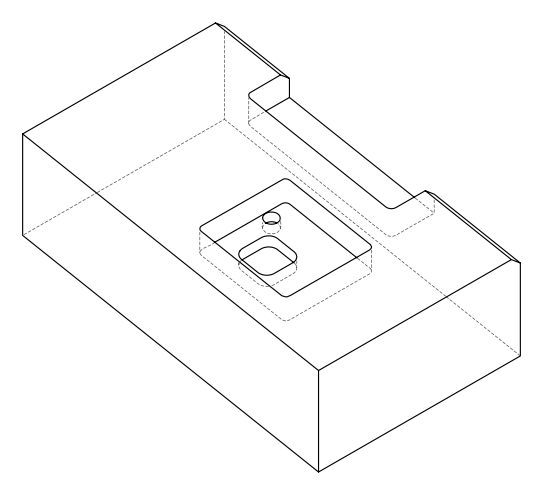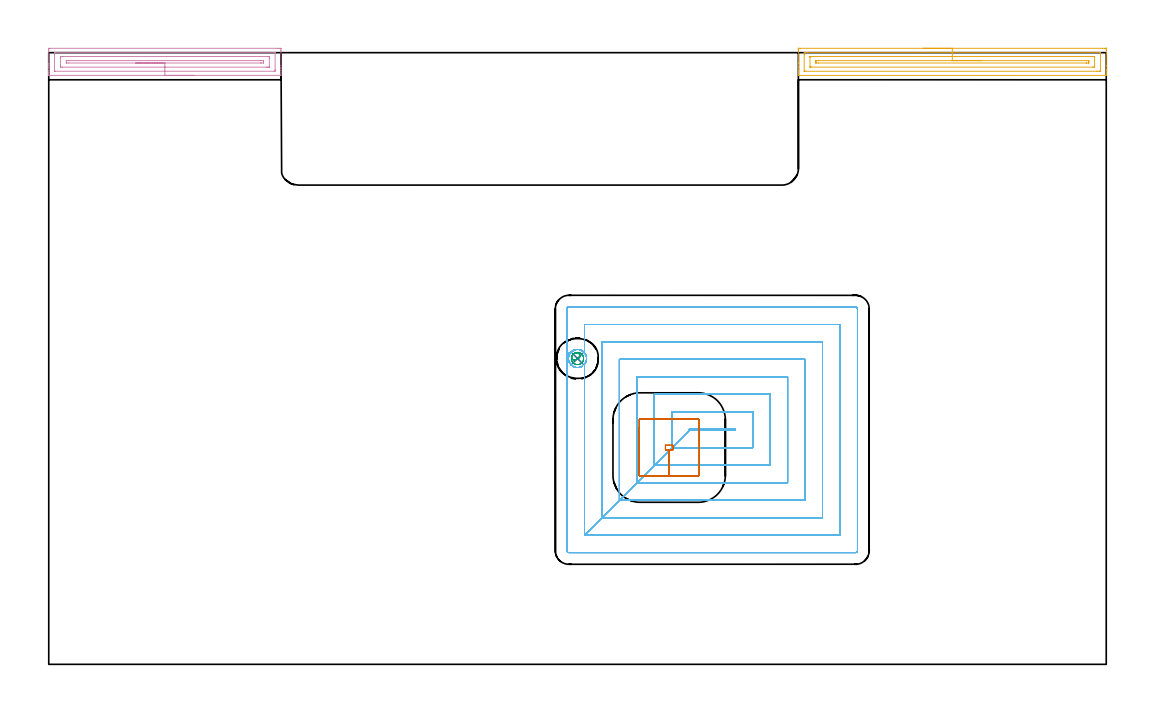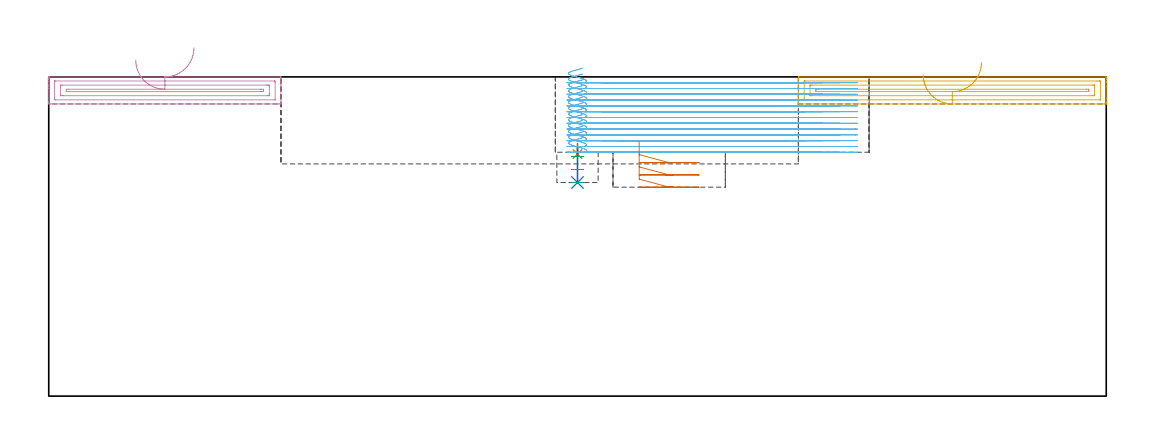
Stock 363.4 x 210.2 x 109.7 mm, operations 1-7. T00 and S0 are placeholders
(PLAN: 8 operations, 6 tool changes, 119 min)
(1 SPOT_DRILL | STEP1POCKET | NXT0321_9005460120000 | 0.04 min | 2835 mm3)
(2 DRILL_BLIND_HOLE_INTO_CENTER | STEP1POCKET | NXT0301_128 | 0.06 min | 1138 mm3)
(3 MILL_ROUGH_BLIND_HOLE_CONTOUR | STEP1POCKET | NXT0201_013 | Spiral | 0.27 min | 1773 mm3)
(4 AREA_MILL | FG_CHAMFER_SURFACE | UGT0205_001 | 2.74 min | 3694 mm3)
(5 AREA_MILL_1 | FG_CHAMFER_SURFACE_1 | UGT0205_001 | 3.57 min | 4812 mm3)
(6 MILL_RECTANGULAR_POCKET | POCKET_RECTANGULAR_STRAIGHT | NXT0201_009 | Follow Part, ap 2, ae 75% | 45.42 min | 253445 mm3)
(7 MILL_RECTANGULAR_POCKET_1 | POCKET_RECTANGULAR_STRAIGHT_1 | UGT0201_100 | Follow Part, ap 4.5, ae 75% | 1.04 min | 16539 mm3)
(8 MILL_SLOT | SLOT_PARTIAL_RECTANGULAR | NXT0201_013 | Follow Part, ap 2.5, ae 75% | 65.87 min | 241046 mm3)
(TOOL NXT0321_9005460120000 | NC Spot Drill, 142deg, 12mm, Carbide, Uncoated | D12 PA142 FL30 Z2)
(TOOL NXT0301_128 | Carbide Drill 12mm [861.1-1200-036A1-GP GC34] | D12 PA150 FL37.4 Z2)
(TOOL NXT0201_013 | ENDMILL 10mm | D10 FL30 Z4)
(TOOL UGT0205_001 | Chamfer Mill 20 x 3 x 45 deg. | D20 FL50 Z2)
(TOOL NXT0201_009 | ENDMILL 8mm [2P460-0800-NA 1630] | D8 FL26 Z6)
(TOOL UGT0201_100 | End Mill 18 mm | D18 FL22 Z2)
(OP 1 SPOT_DRILL)
G17 G21 G94 G90
T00 M6
G54
G17 G0 G90 X181.7 Y105.1 S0 M3
G43 Z119.7 H0
G94 G81 G98 Z83.189 F250. R86.8
G80
M5
M2
(OP 2 DRILL_BLIND_HOLE_INTO_CENTER)
G17 G21 G94 G90
T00 M6
G54
G17 G0 G90 X181.7 Y105.1 S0 M3
G43 Z119.7 H1
G94 G81 G98 Z73.4 F250. R85.8
G80
M5
M2
(OP 3 MILL_ROUGH_BLIND_HOLE_CONTOUR)
G17 G21 G94 G90
T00 M6
G54
G17 G0 G90 X181.7 Y105.1 S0 M3
G43 Z119.7 H0
Z82.333
G94 G3 X182.129 Y106.771 R0.891 F250.
X179.86 Y106.112 R1.671
X180.688 Y103.26 R2.1
X179.86 Y106.112 R-2.1
X180.274 Y104.686 R1.05
X181.7 Y105.1 R1.05
G0 Z77.867
G3 X182.129 Y106.771 R0.891
X179.86 Y106.112 R1.671
X180.688 Y103.26 R2.1
X179.86 Y106.112 R-2.1
X180.274 Y104.686 R1.05
X181.7 Y105.1 R1.05
G0 Z73.4
G3 X182.129 Y106.771 R0.891
X179.86 Y106.112 R1.671
X180.688 Y103.26 R2.1
X179.86 Y106.112 R-2.1
X180.274 Y104.686 R1.05
X181.7 Y105.1 R1.05
G0 Z119.7
M5
M2
(OP 4 AREA_MILL)
G17 G21 G94 G90
T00 M6
G54
G17 G0 G90 X49.9 Y202.4 S1061 M3
G43 Z119.7 H0
G94 G1 X49.862 Z118.828 F250.
X49.748 Z117.964
X49.559 Z117.112
X49.297 Z116.28
X48.963 Z115.474
X48.56 Z114.7
X48.092 Z113.964
X47.56 Z113.272
X46.971 Z112.629
X46.328 Z112.04
X45.636 Z111.508
X44.9 Z111.04
X44.126 Z110.637
X43.32 Z110.303
X42.488 Z110.041
X41.637 Z109.852
X40.772 Z109.738
X39.9 Z109.7
X0.165
X0.01 Y202.403 Z109.688
X0.007 Y202.464 Z109.628
X0. Y202.865 Z109.235
Y203.259 Z108.841
Y203.921 Z108.174
Y205.146 Z106.951
Y205.709 Z106.385
Y206.322 Z105.774
X0.001 Y211.073 Z101.024
X0.004 Y211.682 Z100.415
X0.007 Y211.692 Z100.406
X0.612 Y211.7 Z100.4
X78.562
X79.188 Y211.697 Z100.403
X79.793 Y211.692 Z100.406
X79.796 Y211.682 Z100.415
X79.8 Y211.073 Z101.024
Y210.792 Z101.306
Y205.709 Z106.385
Y205.146 Z106.951
Y204.815 Z107.281
Y204.252 Z107.844
Y203.921 Z108.174
Y203.258 Z108.841
Y202.864 Z109.235
X79.794 Y202.464 Z109.628
X79.79 Y202.403 Z109.688
X79.635 Y202.4 Z109.7
X39.9
Y203.814 Z108.286
X2.291 Y203.815 Z108.285
X2.078 Y203.818 Z108.282
X2.022 Y203.821 Z108.279
X2.01 Y203.832 Z108.268
X2.004 Y203.864 Z108.236
X2.001 Y203.921 Z108.179
X2. Y209.683 Z102.417
X2.007 Y210.179 Z101.921
X2.01 Y210.272 Z101.828
X2.185 Y210.281 Z101.819
X2.292 Y210.285 Z101.815
X77.509
X77.722 Y210.282 Z101.818
X77.778 Y210.279 Z101.821
X77.79 Y210.268 Z101.832
X77.796 Y210.236 Z101.864
X77.799 Y210.179 Z101.921
X77.8 Y204.417 Z107.683
X77.793 Y203.921 Z108.179
X77.79 Y203.828 Z108.272
X77.615 Y203.819 Z108.281
X77.508 Y203.815 Z108.285
X39.9 Y203.814 Z108.286
Y205.228 Z106.872
X4.663 Y205.229 Z106.871
X4.184 Y205.233 Z106.867
X4.033 Y205.235 Z106.865
X4.01 Y205.526 Z106.574
X4.003 Y205.709 Z106.391
X4. Y205.892 Z106.208
X4.001 Y208.574 Z103.526
X4.007 Y208.758 Z103.342
X4.013 Y208.865 Z103.235
X4.064 Y208.868 Z103.232
X4.184 Y208.87 Z103.23
X4.597 Y208.872 Z103.229
X5.076 Z103.228
X75.137 Y208.871 Z103.229
X75.617 Y208.867 Z103.233
X75.767 Y208.865 Z103.235
X75.79 Y208.574 Z103.526
X75.797 Y208.391 Z103.709
X75.8 Y208.208 Z103.892
X75.799 Y205.526 Z106.574
X75.793 Y205.342 Z106.758
X75.787 Y205.235 Z106.865
X75.736 Y205.232 Z106.868
X75.617 Y205.23 Z106.87
X75.204 Y205.229 Z106.871
X74.724 Y205.228 Z106.872
X39.9
Y206.643 Z105.457
X6.862
X6.049 Y206.648 Z105.452
X6.016 Y206.65 Z105.45
X6.019 Y207.45 Z104.65
X6.822 Y207.457 Z104.643
X6.862
X72.978
X73.781 Y207.45 Z104.65
X73.784 Y206.65 Z105.45
X73.751 Y206.648 Z105.452
X72.938 Y206.643 Z105.457
X72.898
X39.9
X39.028 Z105.495
X38.164 Z105.609
X37.312 Z105.798
X36.48 Z106.06
X35.674 Z106.394
X34.9 Z106.797
X34.164 Z107.266
X33.472 Z107.797
X32.829 Z108.386
X32.24 Z109.029
X31.709 Z109.722
X31.24 Z110.457
X30.837 Z111.231
X30.503 Z112.037
X30.241 Z112.869
X30.052 Z113.721
X29.938 Z114.586
X29.9 Z115.457
G0 Z119.7
M5
M2
(OP 5 AREA_MILL_1)
G17 G21 G94 G90
T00 M6
G54
G17 G0 G90 X300.5 Y211.7 S1061 M3
G43 Z119.7 H0
Z110.4
G94 G1 X300.538 Z109.528 F250.
X300.652 Z108.664
X300.841 Z107.812
X301.103 Z106.98
X301.437 Z106.174
X301.84 Z105.4
X302.308 Z104.664
X302.84 Z103.972
X303.429 Z103.329
X304.072 Z102.74
X304.764 Z102.209
X305.5 Z101.74
X306.274 Z101.337
X307.08 Z101.003
X307.912 Z100.741
X308.764 Z100.552
X309.628 Z100.438
X310.5 Z100.4
X362.151
X362.778 Y211.699 Z100.401
X363.396 Y211.695 Z100.402
X363.398 Y211.694 Z100.404
X363.4 Y211.073 Z101.024
Y209.907 Z102.19
Y205.709 Z106.386
Y204.272 Z107.825
Y203.921 Z108.174
Y203.22 Z108.88
Y202.892 Z109.208
X363.394 Y202.468 Z109.624
X363.39 Y202.403 Z109.688
X363.225 Y202.4 Z109.7
X257.775
X257.61 Y202.403 Z109.688
X257.607 Y202.468 Z109.624
X257.6 Y202.892 Z109.208
Y203.22 Z108.88
Y203.921 Z108.174
Y205.166 Z106.931
Y206.603 Z105.493
Y211.073 Z101.024
X257.602 Y211.694 Z100.404
X257.604 Y211.695 Z100.402
X258.222 Y211.7 Z100.4
X310.5
Y210.286 Z101.814
X361.097 Y210.285 Z101.815
X361.311 Y210.283 Z101.817
X361.371 Y210.28 Z101.82
X361.392 Y210.277 Z101.823
X361.394 Y210.272 Z101.828
X361.398 Y210.237 Z101.863
X361.399 Y210.179 Z101.921
Y204.407 Z107.693
X361.392 Y203.921 Z108.179
X361.39 Y203.825 Z108.275
X361.204 Y203.818 Z108.282
X361.096 Y203.815 Z108.285
X360.991
X360.204 Y203.814 Z108.286
X259.903 Y203.815 Z108.285
X259.689 Y203.817 Z108.283
X259.629 Y203.82 Z108.28
X259.608 Y203.823 Z108.277
X259.606 Y203.828 Z108.272
X259.602 Y203.863 Z108.237
X259.601 Y203.921 Z108.179
Y209.693 Z102.407
X259.608 Y210.179 Z101.921
X259.61 Y210.275 Z101.825
X259.796 Y210.282 Z101.818
X259.904 Y210.285 Z101.815
X260.009
X260.796 Y210.286 Z101.814
X310.5
Y208.872 Z103.228
X358.723 Y208.871 Z103.229
X359.203 Y208.869 Z103.231
X359.362 Y208.867 Z103.233
X359.382 Y208.865 Z103.235
X359.39 Y208.823 Z103.277
X359.396 Y208.719 Z103.381
X359.399 Y208.588 Z103.512
X359.4 Y205.512 Z106.588
X359.398 Y205.316 Z106.784
X359.394 Y205.26 Z106.84
X359.389 Y205.234 Z106.866
X359.382 Y205.233 Z106.867
X359.323 Y205.23 Z106.87
X359.203 Y205.229 Z106.871
X358.79 Y205.228 Z106.872
X262.277 Y205.229 Z106.871
X261.797 Y205.231 Z106.869
X261.638 Y205.233 Z106.867
X261.618 Y205.235 Z106.865
X261.61 Y205.277 Z106.823
X261.604 Y205.381 Z106.719
X261.601 Y205.512 Z106.588
X261.6 Y208.588 Z103.512
X261.602 Y208.784 Z103.316
X261.606 Y208.84 Z103.26
X261.611 Y208.866 Z103.234
X261.618 Y208.867 Z103.233
X261.677 Y208.87 Z103.23
X261.797 Y208.871 Z103.229
X262.21 Y208.872 Z103.228
X310.5
Y207.457 Z104.643
X356.562
X357.375 Y207.45 Z104.65
X357.391 Y207.448 Z104.652
X357.393 Y207.426 Z104.674
X357.397 Y207.373 Z104.727
X357.399 Y207.265 Z104.835
X357.4 Y207.05 Z105.05
X357.399 Y206.835 Z105.265
X357.397 Y206.727 Z105.373
X357.393 Y206.674 Z105.426
X357.391 Y206.652 Z105.448
X357.37 Y206.649 Z105.451
X356.562 Y206.643 Z105.457
X356.522
X264.438
X263.625 Y206.65 Z105.45
X263.61 Y206.652 Z105.448
X263.607 Y206.673 Z105.427
X263.603 Y206.727 Z105.373
X263.601 Y206.835 Z105.265
X263.6 Y207.05 Z105.05
X263.601 Y207.265 Z104.835
X263.603 Y207.373 Z104.727
X263.607 Y207.426 Z104.674
X263.61 Y207.448 Z104.652
X263.629 Y207.452 Z104.648
X263.663 Y207.454 Z104.646
X264.478 Y207.457 Z104.643
X310.5
X311.372 Z104.681
X312.236 Z104.795
X313.088 Z104.983
X313.92 Z105.246
X314.726 Z105.58
X315.5 Z105.982
X316.236 Z106.451
X316.928 Z106.982
X317.571 Z107.572
X318.16 Z108.215
X318.692 Z108.907
X319.16 Z109.643
X319.563 Z110.416
X319.897 Z111.222
X320.159 Z112.054
X320.348 Z112.906
X320.462 Z113.771
X320.5 Z114.643
G0 Z119.7
M5
M2
(OP 6 MILL_RECTANGULAR_POCKET)
G17 G21 G94 G90
T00 M6
G54
G17 G0 G90 X183.486 Y102.578 S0 M3
G43 Z119.7 H1
Z112.7
G94 G1 X183.186 Y102.374 Z112.603 F250.
X183.015 Y102.285 Z112.551
X182.66 Y102.16 Z112.45
X182.3 Y102.056 Z112.35
X182.051 Y102.014 Z112.282
X181.728 Y102.007 Z112.196
X181.324 Y102.022 Z112.087
X181.044 Y102.061 Z112.012
X180.814 Y102.134 Z111.947
X180.363 Y102.3 Z111.818
X180.185 Y102.386 Z111.765
X179.711 Y102.731 Z111.608
X179.434 Y102.972 Z111.51
X179.327 Y103.116 Z111.462
X179.164 Y103.335 Z111.388
X178.894 Y103.759 Z111.254
X178.848 Y103.857 Z111.225
X178.707 Y104.326 Z111.093
X178.625 Y104.667 Z110.999
X178.605 Y104.878 Z110.943
X178.614 Y105.276 Z110.836
X178.639 Y105.621 Z110.743
X178.685 Y105.834 Z110.685
X178.935 Y106.515 Z110.49
X179.127 Y106.825 Z110.393
X179.473 Y107.268 Z110.242
X179.696 Y107.473 Z110.161
X180.214 Y107.826 Z109.993
X180.385 Y107.915 Z109.941
X180.74 Y108.04 Z109.841
X181.1 Y108.144 Z109.74
X181.349 Y108.186 Z109.672
X181.672 Y108.193 Z109.586
X182.076 Y108.179 Z109.477
X182.356 Y108.139 Z109.402
X182.586 Y108.066 Z109.337
X183.037 Y107.9 Z109.208
X183.215 Y107.814 Z109.155
X183.664 Y107.488 Z109.007
X183.689 Y107.469 Z108.998
X183.966 Y107.228 Z108.9
X184.236 Y106.864 Z108.778
X184.506 Y106.441 Z108.644
X184.552 Y106.343 Z108.615
X184.693 Y105.874 Z108.484
X184.775 Y105.533 Z108.39
X184.795 Y105.322 Z108.333
X184.786 Y104.924 Z108.226
X184.761 Y104.579 Z108.134
X184.715 Y104.366 Z108.075
X184.465 Y103.685 Z107.881
X184.273 Y103.375 Z107.783
X184.1 Y103.153 Z107.708
Y44.4 F500.
X220.1 Y80.4
X235.9
Y80.8
X220.1
Y80.4
X214.1 Y74.4
X241.9
Y86.8
X214.1
Y74.4
X208.1 Y68.4
X247.9
Y92.8
X208.1
Y68.4
X202.1 Y62.4
X253.9
Y98.8
X202.1
Y62.4
X196.1 Y56.4
X259.9
Y104.8
X196.1
Y56.4
X190.1 Y50.4
X265.9
Y110.8
X190.1
Y50.4
X184.1 Y44.4
X271.9
Y116.8
X184.1
Y107.048
X183.966 Y107.228
X183.689 Y107.469
X183.664 Y107.488
X183.215 Y107.814
X183.037 Y107.9
X182.586 Y108.066
X182.356 Y108.139
X182.076 Y108.179
X181.672 Y108.193
X181.349 Y108.186
X181.1 Y108.144
X180.74 Y108.04
X180.385 Y107.915
X180.214 Y107.826
X179.696 Y107.473
X179.473 Y107.268
X179.301 Y107.048
X178.1
Y39.
G3 X178.7 Y38.4 R0.6
G1 X277.3
G3 X277.9 Y39. R0.6
G1 Y122.2
G3 X277.3 Y122.8 R0.6
G1 X178.7
G3 X178.1 Y122.2 R0.6
G1 Y107.048
Y106.048
G0 X183.486 Y102.578 Z110.708
G1 X183.186 Y102.374 Z110.61 F250.
X183.015 Y102.285 Z110.559
X182.663 Y102.161 Z110.459
X182.294 Y102.055 Z110.356
X182.051 Y102.014 Z110.29
X181.728 Y102.007 Z110.203
X181.324 Y102.022 Z110.095
X181.044 Y102.061 Z110.019
X180.814 Y102.134 Z109.955
X180.363 Y102.3 Z109.826
X180.185 Y102.386 Z109.773
X179.736 Y102.712 Z109.624
X179.711 Y102.731 Z109.616
X179.434 Y102.972 Z109.517
X179.164 Y103.335 Z109.396
X178.894 Y103.759 Z109.261
X178.848 Y103.857 Z109.232
X178.707 Y104.326 Z109.101
X178.625 Y104.667 Z109.007
X178.605 Y104.878 Z108.95
X178.614 Y105.276 Z108.844
X178.639 Y105.621 Z108.751
X178.685 Y105.833 Z108.693
X178.873 Y106.373 Z108.54
X178.935 Y106.515 Z108.498
X179.127 Y106.825 Z108.4
X179.473 Y107.268 Z108.25
X179.696 Y107.473 Z108.169
X180.214 Y107.826 Z108.001
X180.385 Y107.915 Z107.949
X180.737 Y108.039 Z107.849
X181.106 Y108.145 Z107.746
X181.349 Y108.186 Z107.68
X181.672 Y108.193 Z107.594
X182.076 Y108.179 Z107.485
X182.356 Y108.139 Z107.41
X182.586 Y108.066 Z107.345
X183.037 Y107.9 Z107.216
X183.215 Y107.814 Z107.163
X183.664 Y107.488 Z107.014
X183.689 Y107.469 Z107.006
X183.966 Y107.228 Z106.908
X184.236 Y106.864 Z106.786
X184.506 Y106.441 Z106.652
X184.552 Y106.343 Z106.623
X184.693 Y105.874 Z106.491
X184.775 Y105.533 Z106.397
X184.795 Y105.322 Z106.341
X184.786 Y104.924 Z106.234
X184.761 Y104.579 Z106.141
X184.715 Y104.367 Z106.083
X184.527 Y103.827 Z105.93
X184.465 Y103.685 Z105.888
X184.273 Y103.375 Z105.791
X184.1 Y103.153 Z105.715
Y44.4 F500.
X220.1 Y80.4
X235.9
Y80.8
X220.1
Y80.4
X214.1 Y74.4
X241.9
Y86.8
X214.1
Y74.4
X208.1 Y68.4
X247.9
Y92.8
X208.1
Y68.4
X202.1 Y62.4
X253.9
Y98.8
X202.1
Y62.4
X196.1 Y56.4
X259.9
Y104.8
X196.1
Y56.4
X190.1 Y50.4
X265.9
Y110.8
X190.1
Y50.4
X184.1 Y44.4
X271.9
Y116.8
X184.1
Y107.048
X183.966 Y107.228
X183.689 Y107.469
X183.664 Y107.488
X183.215 Y107.814
X183.037 Y107.9
X182.586 Y108.066
X182.356 Y108.139
X182.076 Y108.179
X181.672 Y108.193
X181.349 Y108.186
X181.106 Y108.145
X180.737 Y108.039
X180.385 Y107.915
X180.214 Y107.826
X179.696 Y107.473
X179.473 Y107.268
X179.301 Y107.048
X178.1
Y39.
G3 X178.7 Y38.4 R0.6
G1 X277.3
G3 X277.9 Y39. R0.6
G1 Y122.2
G3 X277.3 Y122.8 R0.6
G1 X178.7
G3 X178.1 Y122.2 R0.6
G1 Y107.048
Y106.048
G0 X183.486 Y102.578 Z108.715
G1 X183.183 Y102.372 Z108.617 F250.
X183.015 Y102.285 Z108.566
X182.663 Y102.161 Z108.466
X182.294 Y102.055 Z108.363
X182.051 Y102.014 Z108.298
X181.728 Y102.007 Z108.211
X181.324 Y102.022 Z108.103
X181.044 Y102.061 Z108.027
X180.814 Y102.134 Z107.962
X180.363 Y102.3 Z107.833
X180.186 Y102.386 Z107.781
X179.711 Y102.731 Z107.623
X179.435 Y102.971 Z107.525
X179.163 Y103.337 Z107.403
X178.894 Y103.759 Z107.269
X178.848 Y103.857 Z107.24
X178.707 Y104.326 Z107.109
X178.625 Y104.667 Z107.015
X178.605 Y104.878 Z106.958
X178.614 Y105.276 Z106.851
X178.639 Y105.621 Z106.759
X178.685 Y105.833 Z106.701
X178.873 Y106.373 Z106.547
X178.935 Y106.515 Z106.506
X179.127 Y106.825 Z106.408
X179.34 Y107.098 Z106.315
X179.473 Y107.268 Z106.257
X179.669 Y107.449 Z106.186
X179.696 Y107.473 Z106.176
X180.217 Y107.828 Z106.007
X180.385 Y107.915 Z105.957
X180.737 Y108.039 Z105.857
X181.106 Y108.145 Z105.754
X181.349 Y108.186 Z105.688
X181.672 Y108.193 Z105.601
X182.076 Y108.179 Z105.493
X182.356 Y108.139 Z105.417
X182.586 Y108.066 Z105.353
X183.037 Y107.9 Z105.224
X183.214 Y107.814 Z105.171
X183.689 Y107.469 Z105.013
X183.965 Y107.229 Z104.915
X184.238 Y106.862 Z104.793
X184.506 Y106.441 Z104.659
X184.552 Y106.343 Z104.63
X184.693 Y105.874 Z104.499
X184.775 Y105.533 Z104.405
X184.795 Y105.322 Z104.348
X184.786 Y104.924 Z104.242
X184.761 Y104.579 Z104.149
X184.715 Y104.367 Z104.091
X184.527 Y103.827 Z103.938
X184.465 Y103.685 Z103.896
X184.273 Y103.375 Z103.798
X184.1 Y103.153 Z103.723
Y44.4 F500.
X220.1 Y80.4
X235.9
Y80.8
X220.1
Y80.4
X214.1 Y74.4
X241.9
Y86.8
X214.1
Y74.4
X208.1 Y68.4
X247.9
Y92.8
X208.1
Y68.4
X202.1 Y62.4
X253.9
Y98.8
X202.1
Y62.4
X196.1 Y56.4
X259.9
Y104.8
X196.1
Y56.4
X190.1 Y50.4
X265.9
Y110.8
X190.1
Y50.4
X184.1 Y44.4
X271.9
Y116.8
X184.1
Y107.048
X183.965 Y107.229
X183.91 Y107.277
X183.677 Y107.478
X183.214 Y107.814
X183.037 Y107.9
X182.586 Y108.066
X182.356 Y108.139
X182.076 Y108.179
X181.672 Y108.193
X181.349 Y108.186
X181.106 Y108.145
X180.737 Y108.039
X180.385 Y107.915
X180.217 Y107.828
G3 X179.301 Y107.048 R2.726
G1 X178.1
Y39.
G3 X178.7 Y38.4 R0.6
G1 X277.3
G3 X277.9 Y39. R0.6
G1 Y122.2
G3 X277.3 Y122.8 R0.6
G1 X178.7
G3 X178.1 Y122.2 R0.6
G1 Y107.048
Y106.048
G0 X183.486 Y102.578 Z106.723
G1 X183.183 Y102.372 Z106.625 F250.
X183.015 Y102.285 Z106.574
X182.66 Y102.16 Z106.473
X182.3 Y102.056 Z106.373
X182.051 Y102.014 Z106.305
X181.728 Y102.007 Z106.219
X181.324 Y102.022 Z106.11
X181.044 Y102.061 Z106.035
X180.814 Y102.134 Z105.97
X180.363 Y102.3 Z105.841
X180.186 Y102.386 Z105.788
X179.711 Y102.731 Z105.631
X179.435 Y102.971 Z105.533
X179.16 Y103.342 Z105.409
X178.894 Y103.759 Z105.277
X178.848 Y103.857 Z105.248
X178.707 Y104.326 Z105.116
X178.625 Y104.667 Z105.023
X178.605 Y104.878 Z104.966
X178.614 Y105.276 Z104.859
X178.639 Y105.621 Z104.766
X178.685 Y105.834 Z104.708
X178.935 Y106.515 Z104.513
X179.125 Y106.822 Z104.417
X179.172 Y106.883 Z104.396
X179.473 Y107.268 Z104.265
X179.577 Y107.364 Z104.227
X179.696 Y107.473 Z104.184
X180.217 Y107.828 Z104.015
X180.385 Y107.915 Z103.964
X180.74 Y108.04 Z103.864
X181.1 Y108.144 Z103.763
X181.349 Y108.186 Z103.696
X181.672 Y108.193 Z103.609
X182.076 Y108.179 Z103.501
X182.356 Y108.139 Z103.425
X182.586 Y108.066 Z103.36
X183.037 Y107.9 Z103.231
X183.214 Y107.814 Z103.179
X183.689 Y107.469 Z103.021
X183.965 Y107.229 Z102.923
X184.241 Y106.858 Z102.799
X184.506 Y106.441 Z102.667
X184.552 Y106.343 Z102.638
X184.693 Y105.874 Z102.507
X184.775 Y105.533 Z102.413
X184.795 Y105.322 Z102.356
X184.786 Y104.924 Z102.249
X184.761 Y104.579 Z102.157
X184.715 Y104.366 Z102.098
X184.465 Y103.685 Z101.904
X184.275 Y103.378 Z101.807
X184.227 Y103.316 Z101.786
X184.1 Y103.153 Z101.731
Y44.4 F500.
X220.1 Y80.4
X235.9
Y80.8
X220.1
Y80.4
X214.1 Y74.4
X241.9
Y86.8
X214.1
Y74.4
X208.1 Y68.4
X247.9
Y92.8
X208.1
Y68.4
X202.1 Y62.4
X253.9
Y98.8
X202.1
Y62.4
X196.1 Y56.4
X259.9
Y104.8
X196.1
Y56.4
X190.1 Y50.4
X265.9
Y110.8
X190.1
Y50.4
X184.1 Y44.4
X271.9
Y116.8
X184.1
Y107.047
X183.965 Y107.229
X183.677 Y107.478
X183.214 Y107.814
X183.037 Y107.9
X182.586 Y108.066
X182.356 Y108.139
X182.076 Y108.179
X181.672 Y108.193
X181.349 Y108.186
X181.1 Y108.144
X180.74 Y108.04
X180.385 Y107.915
X180.217 Y107.828
X179.696 Y107.473
X179.577 Y107.364
X179.473 Y107.268
X179.3 Y107.047
X178.1
Y39.
G3 X178.7 Y38.4 R0.6
G1 X277.3
G3 X277.9 Y39. R0.6
G1 Y122.2
G3 X277.3 Y122.8 R0.6
G1 X178.7
G3 X178.1 Y122.2 R0.6
G1 Y107.047
Y106.047
G0 X183.486 Y102.578 Z104.731
G1 X183.186 Y102.374 Z104.634 F250.
X183.015 Y102.285 Z104.582
X182.66 Y102.16 Z104.481
X182.3 Y102.056 Z104.38
X182.051 Y102.014 Z104.313
X181.728 Y102.007 Z104.226
X181.324 Y102.022 Z104.118
X181.044 Y102.061 Z104.042
X180.814 Y102.134 Z103.978
X180.363 Y102.3 Z103.849
X180.185 Y102.386 Z103.796
X179.736 Y102.712 Z103.647
X179.711 Y102.731 Z103.639
X179.435 Y102.971 Z103.541
X179.16 Y103.342 Z103.417
X178.894 Y103.759 Z103.285
X178.848 Y103.857 Z103.255
X178.707 Y104.326 Z103.124
X178.625 Y104.667 Z103.03
X178.605 Y104.878 Z102.974
X178.614 Y105.276 Z102.867
X178.639 Y105.621 Z102.774
X178.685 Y105.834 Z102.716
X178.935 Y106.515 Z102.521
X179.125 Y106.822 Z102.424
X179.172 Y106.883 Z102.404
X179.473 Y107.268 Z102.273
X179.696 Y107.473 Z102.192
X180.214 Y107.826 Z102.024
X180.385 Y107.915 Z101.972
X180.74 Y108.04 Z101.871
X181.1 Y108.144 Z101.771
X181.349 Y108.186 Z101.703
X181.672 Y108.193 Z101.617
X182.076 Y108.179 Z101.508
X182.356 Y108.139 Z101.433
X182.586 Y108.066 Z101.368
X183.037 Y107.9 Z101.239
X183.215 Y107.814 Z101.186
X183.664 Y107.488 Z101.037
X183.689 Y107.469 Z101.029
X183.965 Y107.229 Z100.931
X184.241 Y106.858 Z100.807
X184.506 Y106.441 Z100.675
X184.552 Y106.343 Z100.646
X184.693 Y105.874 Z100.514
X184.775 Y105.533 Z100.421
X184.795 Y105.322 Z100.364
X184.786 Y104.924 Z100.257
X184.761 Y104.579 Z100.164
X184.715 Y104.366 Z100.106
X184.465 Y103.685 Z99.911
X184.275 Y103.378 Z99.815
X184.227 Y103.316 Z99.794
X184.1 Y103.153 Z99.738
Y44.4 F500.
X220.1 Y80.4
X235.9
Y80.8
X220.1
Y80.4
X214.1 Y74.4
X241.9
Y86.8
X214.1
Y74.4
X208.1 Y68.4
X247.9
Y92.8
X208.1
Y68.4
X202.1 Y62.4
X253.9
Y98.8
X202.1
Y62.4
X196.1 Y56.4
X259.9
Y104.8
X196.1
Y56.4
X190.1 Y50.4
X265.9
Y110.8
X190.1
Y50.4
X184.1 Y44.4
X271.9
Y116.8
X184.1
Y107.047
X183.965 Y107.229
X183.689 Y107.469
X183.664 Y107.488
X183.215 Y107.814
X183.037 Y107.9
X182.586 Y108.066
X182.356 Y108.139
X182.076 Y108.179
X181.672 Y108.193
X181.349 Y108.186
X181.1 Y108.144
X180.74 Y108.04
X180.385 Y107.915
X180.214 Y107.826
X179.696 Y107.473
X179.473 Y107.268
X179.3 Y107.047
X178.1
Y39.
G3 X178.7 Y38.4 R0.6
G1 X277.3
G3 X277.9 Y39. R0.6
G1 Y122.2
G3 X277.3 Y122.8 R0.6
G1 X178.7
G3 X178.1 Y122.2 R0.6
G1 Y107.047
Y106.047
G0 X183.486 Y102.578 Z102.738
G1 X183.186 Y102.374 Z102.641 F250.
X183.015 Y102.285 Z102.589
X182.66 Y102.16 Z102.489
X182.3 Y102.056 Z102.388
X182.051 Y102.014 Z102.321
X181.728 Y102.007 Z102.234
X181.324 Y102.022 Z102.126
X181.044 Y102.061 Z102.05
X180.814 Y102.134 Z101.985
X180.363 Y102.3 Z101.856
X180.185 Y102.386 Z101.804
X179.736 Y102.712 Z101.655
X179.711 Y102.731 Z101.646
X179.434 Y102.972 Z101.548
X179.164 Y103.335 Z101.427
X178.894 Y103.759 Z101.292
X178.848 Y103.857 Z101.263
X178.707 Y104.326 Z101.132
X178.625 Y104.667 Z101.038
X178.605 Y104.878 Z100.981
X178.614 Y105.276 Z100.874
X178.639 Y105.621 Z100.782
X178.684 Y105.832 Z100.724
X178.874 Y106.375 Z100.57
X178.935 Y106.515 Z100.529
X179.127 Y106.825 Z100.431
X179.473 Y107.268 Z100.281
X179.696 Y107.473 Z100.199
X180.214 Y107.826 Z100.032
X180.385 Y107.915 Z99.98
X180.74 Y108.04 Z99.879
X181.1 Y108.144 Z99.778
X181.349 Y108.186 Z99.711
X181.672 Y108.193 Z99.624
X182.076 Y108.179 Z99.516
X182.356 Y108.139 Z99.44
X182.586 Y108.066 Z99.376
X183.037 Y107.9 Z99.247
X183.215 Y107.814 Z99.194
X183.664 Y107.488 Z99.045
X183.689 Y107.469 Z99.037
X183.966 Y107.228 Z98.938
X184.236 Y106.864 Z98.817
X184.506 Y106.441 Z98.683
X184.552 Y106.343 Z98.653
X184.693 Y105.874 Z98.522
X184.775 Y105.533 Z98.428
X184.795 Y105.322 Z98.371
X184.786 Y104.924 Z98.265
X184.761 Y104.579 Z98.172
X184.716 Y104.368 Z98.114
X184.526 Y103.825 Z97.96
X184.465 Y103.685 Z97.919
X184.273 Y103.375 Z97.822
X184.1 Y103.153 Z97.746
Y44.4 F500.
X220.1 Y80.4
X235.9
Y80.8
X220.1
Y80.4
X214.1 Y74.4
X241.9
Y86.8
X214.1
Y74.4
X208.1 Y68.4
X247.9
Y92.8
X208.1
Y68.4
X202.1 Y62.4
X253.9
Y98.8
X202.1
Y62.4
X196.1 Y56.4
X259.9
Y104.8
X196.1
Y56.4
X190.1 Y50.4
X265.9
Y110.8
X190.1
Y50.4
X184.1 Y44.4
X271.9
Y116.8
X184.1
Y107.048
X183.966 Y107.228
X183.689 Y107.469
X183.664 Y107.488
X183.215 Y107.814
X183.037 Y107.9
X182.586 Y108.066
X182.356 Y108.139
X182.076 Y108.179
X181.672 Y108.193
X181.349 Y108.186
X181.1 Y108.144
X180.74 Y108.04
X180.385 Y107.915
X180.214 Y107.826
X179.696 Y107.473
X179.473 Y107.268
X179.301 Y107.048
X178.1
Y39.
G3 X178.7 Y38.4 R0.6
G1 X277.3
G3 X277.9 Y39. R0.6
G1 Y122.2
G3 X277.3 Y122.8 R0.6
G1 X178.7
G3 X178.1 Y122.2 R0.6
G1 Y107.048
Y106.048
G0 X183.486 Y102.578 Z100.746
G1 X183.186 Y102.374 Z100.649 F250.
X183.015 Y102.285 Z100.597
X182.663 Y102.161 Z100.497
X182.293 Y102.055 Z100.394
X182.051 Y102.014 Z100.328
X181.728 Y102.007 Z100.242
X181.324 Y102.022 Z100.133
X181.044 Y102.061 Z100.058
X180.814 Y102.134 Z99.993
X180.363 Y102.3 Z99.864
X180.185 Y102.386 Z99.811
X179.736 Y102.712 Z99.662
X179.711 Y102.731 Z99.654
X179.434 Y102.972 Z99.556
X179.164 Y103.335 Z99.434
X178.894 Y103.759 Z99.3
X178.848 Y103.857 Z99.271
X178.707 Y104.326 Z99.14
X178.625 Y104.667 Z99.046
X178.605 Y104.878 Z98.989
X178.614 Y105.276 Z98.882
X178.639 Y105.621 Z98.789
X178.684 Y105.832 Z98.732
X178.874 Y106.375 Z98.577
X178.935 Y106.515 Z98.537
X179.127 Y106.825 Z98.439
X179.473 Y107.268 Z98.288
X179.696 Y107.473 Z98.207
X180.214 Y107.826 Z98.039
X180.385 Y107.915 Z97.987
X180.737 Y108.039 Z97.888
X181.107 Y108.145 Z97.784
X181.349 Y108.186 Z97.719
X181.672 Y108.193 Z97.632
X182.076 Y108.179 Z97.524
X182.356 Y108.139 Z97.448
X182.586 Y108.066 Z97.383
X183.037 Y107.9 Z97.254
X183.215 Y107.814 Z97.202
X183.664 Y107.488 Z97.053
X183.689 Y107.469 Z97.044
X183.966 Y107.228 Z96.946
X184.236 Y106.864 Z96.825
X184.506 Y106.441 Z96.69
X184.552 Y106.343 Z96.661
X184.693 Y105.874 Z96.53
X184.775 Y105.533 Z96.436
X184.795 Y105.322 Z96.379
X184.786 Y104.924 Z96.272
X184.761 Y104.579 Z96.18
X184.716 Y104.368 Z96.122
X184.526 Y103.825 Z95.968
X184.465 Y103.685 Z95.927
X184.273 Y103.375 Z95.829
X184.1 Y103.153 Z95.754
Y44.4 F500.
X220.1 Y80.4
X235.9
Y80.8
X220.1
Y80.4
X214.1 Y74.4
X241.9
Y86.8
X214.1
Y74.4
X208.1 Y68.4
X247.9
Y92.8
X208.1
Y68.4
X202.1 Y62.4
X253.9
Y98.8
X202.1
Y62.4
X196.1 Y56.4
X259.9
Y104.8
X196.1
Y56.4
X190.1 Y50.4
X265.9
Y110.8
X190.1
Y50.4
X184.1 Y44.4
X271.9
Y116.8
X184.1
Y107.048
X183.966 Y107.228
X183.689 Y107.469
X183.664 Y107.488
X183.215 Y107.814
X183.037 Y107.9
X182.586 Y108.066
X182.356 Y108.139
X182.076 Y108.179
X181.672 Y108.193
X181.349 Y108.186
X181.107 Y108.145
X180.737 Y108.039
X180.385 Y107.915
X180.214 Y107.826
X179.696 Y107.473
X179.473 Y107.268
X179.301 Y107.048
X178.1
Y39.
G3 X178.7 Y38.4 R0.6
G1 X277.3
G3 X277.9 Y39. R0.6
G1 Y122.2
G3 X277.3 Y122.8 R0.6
G1 X178.7
G3 X178.1 Y122.2 R0.6
G1 Y107.048
Y106.048
G0 X183.486 Y102.578 Z98.754
G1 X183.186 Y102.374 Z98.657 F250.
X183.015 Y102.285 Z98.605
X182.663 Y102.161 Z98.505
X182.293 Y102.055 Z98.402
X182.051 Y102.014 Z98.336
X181.728 Y102.007 Z98.249
X181.324 Y102.022 Z98.141
X181.044 Y102.061 Z98.065
X180.814 Y102.134 Z98.001
X180.365 Y102.299 Z97.872
X180.183 Y102.388 Z97.818
X179.736 Y102.712 Z97.67
X179.711 Y102.731 Z97.662
X179.434 Y102.972 Z97.564
X179.164 Y103.335 Z97.442
X178.894 Y103.759 Z97.308
X178.848 Y103.857 Z97.278
X178.707 Y104.326 Z97.147
X178.625 Y104.667 Z97.053
X178.605 Y104.878 Z96.997
X178.614 Y105.276 Z96.89
X178.639 Y105.621 Z96.797
X178.684 Y105.833 Z96.739
X178.873 Y106.373 Z96.586
X178.935 Y106.514 Z96.544
X179.129 Y106.827 Z96.446
X179.473 Y107.268 Z96.296
X179.696 Y107.473 Z96.215
X180.214 Y107.826 Z96.047
X180.385 Y107.915 Z95.995
X180.737 Y108.039 Z95.895
X181.107 Y108.145 Z95.792
X181.349 Y108.186 Z95.726
X181.672 Y108.193 Z95.64
X182.076 Y108.179 Z95.531
X182.356 Y108.139 Z95.456
X182.586 Y108.066 Z95.391
X183.035 Y107.901 Z95.263
X183.217 Y107.812 Z95.209
X183.664 Y107.488 Z95.06
X183.689 Y107.469 Z95.052
X183.966 Y107.228 Z94.954
X184.236 Y106.864 Z94.832
X184.506 Y106.441 Z94.698
X184.552 Y106.343 Z94.669
X184.693 Y105.874 Z94.538
X184.775 Y105.533 Z94.444
X184.795 Y105.322 Z94.387
X184.786 Y104.924 Z94.28
X184.761 Y104.579 Z94.187
X184.716 Y104.367 Z94.129
X184.527 Y103.827 Z93.976
X184.465 Y103.686 Z93.935
X184.271 Y103.373 Z93.836
X184.1 Y103.153 Z93.762
Y44.4 F500.
X220.1 Y80.4
X235.9
Y80.8
X220.1
Y80.4
X214.1 Y74.4
X241.9
Y86.8
X214.1
Y74.4
X208.1 Y68.4
X247.9
Y92.8
X208.1
Y68.4
X202.1 Y62.4
X253.9
Y98.8
X202.1
Y62.4
X196.1 Y56.4
X259.9
Y104.8
X196.1
Y56.4
X190.1 Y50.4
X265.9
Y110.8
X190.1
Y50.4
X184.1 Y44.4
X271.9
Y116.8
X184.1
Y107.048
X183.966 Y107.228
X183.689 Y107.469
X183.664 Y107.488
X183.217 Y107.812
X183.035 Y107.901
X182.586 Y108.066
X182.356 Y108.139
X182.076 Y108.179
X181.672 Y108.193
X181.349 Y108.186
X181.107 Y108.145
X180.737 Y108.039
X180.385 Y107.915
X180.214 Y107.826
X179.696 Y107.473
X179.473 Y107.268
X179.301 Y107.048
X178.1
Y39.
G3 X178.7 Y38.4 R0.6
G1 X277.3
G3 X277.9 Y39. R0.6
G1 Y122.2
G3 X277.3 Y122.8 R0.6
G1 X178.7
G3 X178.1 Y122.2 R0.6
G1 Y107.048
Y106.048
G0 X183.486 Y102.579 Z96.762
G1 X183.182 Y102.372 Z96.663 F250.
X183.015 Y102.285 Z96.613
X182.661 Y102.161 Z96.512
X182.298 Y102.055 Z96.411
X182.051 Y102.014 Z96.344
X181.728 Y102.007 Z96.257
X181.324 Y102.022 Z96.149
X181.044 Y102.061 Z96.073
X180.814 Y102.134 Z96.008
X180.365 Y102.299 Z95.88
X180.185 Y102.387 Z95.826
X179.711 Y102.731 Z95.669
X179.435 Y102.971 Z95.571
X179.162 Y103.338 Z95.449
X178.894 Y103.759 Z95.315
X178.848 Y103.857 Z95.286
X178.707 Y104.326 Z95.155
X178.625 Y104.667 Z95.061
X178.605 Y104.878 Z95.004
X178.614 Y105.276 Z94.898
X178.639 Y105.621 Z94.805
X178.685 Y105.834 Z94.747
X178.935 Y106.514 Z94.552
X179.129 Y106.827 Z94.453
X179.473 Y107.268 Z94.304
X179.663 Y107.443 Z94.234
X179.695 Y107.473 Z94.223
X180.218 Y107.828 Z94.053
X180.385 Y107.915 Z94.003
X180.739 Y108.039 Z93.902
X181.102 Y108.145 Z93.801
X181.349 Y108.186 Z93.734
X181.672 Y108.193 Z93.647
X182.076 Y108.179 Z93.539
X182.356 Y108.139 Z93.463
X182.586 Y108.066 Z93.399
X183.035 Y107.901 Z93.27
X183.215 Y107.813 Z93.217
X183.689 Y107.469 Z93.06
X183.859 Y107.321 Z92.999
X183.965 Y107.229 Z92.962
X184.238 Y106.861 Z92.839
X184.506 Y106.441 Z92.706
X184.552 Y106.343 Z92.676
X184.693 Y105.874 Z92.545
X184.775 Y105.533 Z92.451
X184.795 Y105.322 Z92.395
X184.786 Y104.924 Z92.288
X184.761 Y104.579 Z92.195
X184.715 Y104.366 Z92.137
X184.465 Y103.686 Z91.942
X184.271 Y103.373 Z91.844
X184.1 Y103.153 Z91.769
Y44.4 F500.
X220.1 Y80.4
X235.9
Y80.8
X220.1
Y80.4
X214.1 Y74.4
X241.9
Y86.8
X214.1
Y74.4
X208.1 Y68.4
X247.9
Y92.8
X208.1
Y68.4
X202.1 Y62.4
X253.9
Y98.8
X202.1
Y62.4
X196.1 Y56.4
X259.9
Y104.8
X196.1
Y56.4
X190.1 Y50.4
X265.9
Y110.8
X190.1
Y50.4
X184.1 Y44.4
X271.9
Y116.8
X184.1
Y107.047
X183.965 Y107.229
X183.859 Y107.321
X183.682 Y107.475
X183.215 Y107.813
X183.035 Y107.901
X182.586 Y108.066
X182.356 Y108.139
X182.076 Y108.179
X181.672 Y108.193
X181.349 Y108.186
X181.102 Y108.145
X180.739 Y108.039
X180.385 Y107.915
X180.218 Y107.828
X179.695 Y107.473
X179.663 Y107.443
X179.473 Y107.268
X179.3 Y107.047
X178.1
Y39.
G3 X178.7 Y38.4 R0.6
G1 X277.3
G3 X277.9 Y39. R0.6
G1 Y122.2
G3 X277.3 Y122.8 R0.6
G1 X178.7
G3 X178.1 Y122.2 R0.6
G1 Y107.047
Y106.047
G0 X183.486 Y102.579 Z94.769
G1 X183.182 Y102.372 Z94.671 F250.
X183.015 Y102.285 Z94.62
X182.66 Y102.16 Z94.52
X182.3 Y102.056 Z94.419
X182.051 Y102.014 Z94.351
X181.728 Y102.007 Z94.265
X181.324 Y102.022 Z94.156
X181.044 Y102.061 Z94.081
X180.814 Y102.134 Z94.016
X180.363 Y102.3 Z93.887
X180.187 Y102.386 Z93.835
X179.711 Y102.731 Z93.677
X179.555 Y102.867 Z93.622
X179.435 Y102.971 Z93.579
X179.159 Y103.343 Z93.455
X178.894 Y103.759 Z93.323
X178.848 Y103.857 Z93.294
X178.707 Y104.326 Z93.163
X178.625 Y104.667 Z93.069
X178.605 Y104.878 Z93.012
X178.614 Y105.276 Z92.905
X178.639 Y105.621 Z92.813
X178.685 Y105.834 Z92.754
X178.935 Y106.515 Z92.56
X179.125 Y106.822 Z92.463
X179.185 Y106.9 Z92.437
X179.473 Y107.268 Z92.311
X179.531 Y107.322 Z92.29
X179.695 Y107.473 Z92.23
X180.218 Y107.828 Z92.061
X180.385 Y107.915 Z92.011
X180.74 Y108.04 Z91.91
X181.1 Y108.144 Z91.809
X181.349 Y108.186 Z91.742
X181.672 Y108.193 Z91.655
X182.076 Y108.179 Z91.547
X182.356 Y108.139 Z91.471
X182.586 Y108.066 Z91.406
X183.037 Y107.9 Z91.277
X183.213 Y107.814 Z91.225
X183.689 Y107.469 Z91.067
X183.828 Y107.348 Z91.018
X183.965 Y107.229 Z90.97
X184.241 Y106.857 Z90.845
X184.506 Y106.441 Z90.713
X184.552 Y106.343 Z90.684
X184.693 Y105.874 Z90.553
X184.775 Y105.533 Z90.459
X184.795 Y105.322 Z90.402
X184.786 Y104.924 Z90.296
X184.761 Y104.579 Z90.203
X184.715 Y104.366 Z90.144
X184.465 Y103.685 Z89.95
X184.275 Y103.378 Z89.853
X184.214 Y103.299 Z89.826
X184.1 Y103.153 Z89.777
Y44.4 F500.
X220.1 Y80.4
X235.9
Y80.8
X220.1
Y80.4
X214.1 Y74.4
X241.9
Y86.8
X214.1
Y74.4
X208.1 Y68.4
X247.9
Y92.8
X208.1
Y68.4
X202.1 Y62.4
X253.9
Y98.8
X202.1
Y62.4
X196.1 Y56.4
X259.9
Y104.8
X196.1
Y56.4
X190.1 Y50.4
X265.9
Y110.8
X190.1
Y50.4
X184.1 Y44.4
X271.9
Y116.8
X184.1
Y107.047
X183.965 Y107.229
X183.828 Y107.348
X183.682 Y107.475
X183.213 Y107.814
X183.037 Y107.9
X182.586 Y108.066
X182.356 Y108.139
X182.076 Y108.179
X181.672 Y108.193
X181.349 Y108.186
X181.1 Y108.144
X180.74 Y108.04
X180.385 Y107.915
X180.218 Y107.828
X179.695 Y107.473
X179.531 Y107.322
X179.473 Y107.268
X179.3 Y107.047
X178.1
Y39.
G3 X178.7 Y38.4 R0.6
G1 X277.3
G3 X277.9 Y39. R0.6
G1 Y122.2
G3 X277.3 Y122.8 R0.6
G1 X178.7
G3 X178.1 Y122.2 R0.6
G1 Y107.047
Y106.047
G0 X183.486 Y102.578 Z92.777
G1 X183.186 Y102.374 Z92.68 F250.
X183.015 Y102.285 Z92.628
X182.66 Y102.16 Z92.527
X182.3 Y102.056 Z92.427
X182.051 Y102.014 Z92.359
X181.728 Y102.007 Z92.273
X181.324 Y102.022 Z92.164
X181.044 Y102.061 Z92.089
X180.814 Y102.134 Z92.024
X180.363 Y102.3 Z91.895
X180.185 Y102.386 Z91.842
X179.736 Y102.712 Z91.693
X179.711 Y102.731 Z91.685
X179.435 Y102.971 Z91.587
X179.159 Y103.343 Z91.463
X178.894 Y103.759 Z91.331
X178.848 Y103.857 Z91.302
X178.707 Y104.326 Z91.17
X178.625 Y104.667 Z91.076
X178.605 Y104.878 Z91.02
X178.614 Y105.276 Z90.913
X178.639 Y105.621 Z90.82
X178.685 Y105.834 Z90.762
X178.935 Y106.515 Z90.567
X179.125 Y106.822 Z90.471
X179.185 Y106.9 Z90.444
X179.473 Y107.268 Z90.319
X179.696 Y107.473 Z90.238
X180.214 Y107.826 Z90.07
X180.385 Y107.915 Z90.018
X180.74 Y108.04 Z89.918
X181.1 Y108.144 Z89.817
X181.349 Y108.186 Z89.749
X181.672 Y108.193 Z89.663
X182.076 Y108.179 Z89.554
X182.356 Y108.139 Z89.479
X182.586 Y108.066 Z89.414
X183.037 Y107.9 Z89.285
X183.215 Y107.814 Z89.232
X183.664 Y107.488 Z89.084
X183.689 Y107.469 Z89.075
X183.965 Y107.229 Z88.977
X184.241 Y106.857 Z88.853
X184.506 Y106.441 Z88.721
X184.552 Y106.343 Z88.692
X184.693 Y105.874 Z88.561
X184.775 Y105.533 Z88.467
X184.795 Y105.322 Z88.41
X184.786 Y104.924 Z88.303
X184.761 Y104.579 Z88.211
X184.715 Y104.366 Z88.152
X184.465 Y103.685 Z87.958
X184.275 Y103.378 Z87.861
X184.214 Y103.299 Z87.834
X184.1 Y103.153 Z87.785
Y44.4 F500.
X220.1 Y80.4
X235.9
Y80.8
X220.1
Y80.4
X214.1 Y74.4
X241.9
Y86.8
X214.1
Y74.4
X208.1 Y68.4
X247.9
Y92.8
X208.1
Y68.4
X202.1 Y62.4
X253.9
Y98.8
X202.1
Y62.4
X196.1 Y56.4
X259.9
Y104.8
X196.1
Y56.4
X190.1 Y50.4
X265.9
Y110.8
X190.1
Y50.4
X184.1 Y44.4
X271.9
Y116.8
X184.1
Y107.047
X183.965 Y107.229
X183.689 Y107.469
X183.664 Y107.488
X183.215 Y107.814
X183.037 Y107.9
X182.586 Y108.066
X182.356 Y108.139
X182.076 Y108.179
X181.672 Y108.193
X181.349 Y108.186
X181.1 Y108.144
X180.74 Y108.04
X180.385 Y107.915
X180.214 Y107.826
X179.696 Y107.473
X179.473 Y107.268
X179.3 Y107.047
X178.1
Y39.
G3 X178.7 Y38.4 R0.6
G1 X277.3
G3 X277.9 Y39. R0.6
G1 Y122.2
G3 X277.3 Y122.8 R0.6
G1 X178.7
G3 X178.1 Y122.2 R0.6
G1 Y107.047
Y106.047
G0 X183.486 Y102.578 Z90.785
G1 X183.186 Y102.374 Z90.687 F250.
X183.015 Y102.285 Z90.636
X182.66 Y102.16 Z90.535
X182.3 Y102.056 Z90.434
X182.051 Y102.014 Z90.367
X181.728 Y102.007 Z90.28
X181.324 Y102.022 Z90.172
X181.044 Y102.061 Z90.096
X180.814 Y102.134 Z90.032
X180.363 Y102.3 Z89.903
X180.185 Y102.386 Z89.85
X179.736 Y102.712 Z89.701
X179.711 Y102.731 Z89.693
X179.434 Y102.972 Z89.594
X179.164 Y103.335 Z89.473
X178.894 Y103.759 Z89.338
X178.848 Y103.857 Z89.309
X178.707 Y104.326 Z89.178
X178.625 Y104.667 Z89.084
X178.605 Y104.878 Z89.027
X178.614 Y105.276 Z88.921
X178.639 Y105.621 Z88.828
X178.684 Y105.832 Z88.77
X178.874 Y106.375 Z88.616
X178.935 Y106.515 Z88.575
X179.127 Y106.825 Z88.477
X179.473 Y107.268 Z88.327
X179.696 Y107.473 Z88.246
X180.214 Y107.826 Z88.078
X180.385 Y107.915 Z88.026
X180.74 Y108.04 Z87.925
X181.1 Y108.144 Z87.825
X181.349 Y108.186 Z87.757
X181.672 Y108.193 Z87.671
X182.076 Y108.179 Z87.562
X182.356 Y108.139 Z87.487
X182.586 Y108.066 Z87.422
X183.037 Y107.9 Z87.293
X183.215 Y107.814 Z87.24
X183.664 Y107.488 Z87.091
X183.689 Y107.469 Z87.083
X183.966 Y107.228 Z86.985
X184.236 Y106.864 Z86.863
X184.506 Y106.441 Z86.729
X184.552 Y106.343 Z86.7
X184.693 Y105.874 Z86.568
X184.775 Y105.533 Z86.474
X184.795 Y105.322 Z86.418
X184.786 Y104.924 Z86.311
X184.761 Y104.579 Z86.218
X184.716 Y104.368 Z86.16
X184.526 Y103.825 Z86.006
X184.465 Y103.685 Z85.965
X184.273 Y103.375 Z85.868
X184.1 Y103.153 Z85.792
Y44.4 F500.
X220.1 Y80.4
X235.9
Y80.8
X220.1
Y80.4
X214.1 Y74.4
X241.9
Y86.8
X214.1
Y74.4
X208.1 Y68.4
X247.9
Y92.8
X208.1
Y68.4
X202.1 Y62.4
X253.9
Y98.8
X202.1
Y62.4
X196.1 Y56.4
X259.9
Y104.8
X196.1
Y56.4
X190.1 Y50.4
X265.9
Y110.8
X190.1
Y50.4
X184.1 Y44.4
X271.9
Y116.8
X184.1
Y107.048
X183.966 Y107.228
X183.689 Y107.469
X183.664 Y107.488
X183.215 Y107.814
X183.037 Y107.9
X182.586 Y108.066
X182.356 Y108.139
X182.076 Y108.179
X181.672 Y108.193
X181.349 Y108.186
X181.1 Y108.144
X180.74 Y108.04
X180.385 Y107.915
X180.214 Y107.826
X179.696 Y107.473
X179.473 Y107.268
X179.301 Y107.048
X178.1
Y39.
G3 X178.7 Y38.4 R0.6
G1 X277.3
G3 X277.9 Y39. R0.6
G1 Y122.2
G3 X277.3 Y122.8 R0.6
G1 X178.7
G3 X178.1 Y122.2 R0.6
G1 Y107.048
Y106.048
G0 X183.486 Y102.578 Z88.792
G1 X183.186 Y102.374 Z88.695 F250.
X183.015 Y102.285 Z88.643
X182.663 Y102.161 Z88.543
X182.294 Y102.055 Z88.44
X182.051 Y102.014 Z88.375
X181.728 Y102.007 Z88.288
X181.324 Y102.022 Z88.18
X181.044 Y102.061 Z88.104
X180.814 Y102.134 Z88.039
X180.363 Y102.3 Z87.91
X180.185 Y102.386 Z87.857
X179.736 Y102.712 Z87.709
X179.711 Y102.731 Z87.7
X179.434 Y102.972 Z87.602
X179.164 Y103.335 Z87.481
X178.894 Y103.759 Z87.346
X178.848 Y103.857 Z87.317
X178.707 Y104.326 Z87.186
X178.625 Y104.667 Z87.092
X178.605 Y104.878 Z87.035
X178.614 Y105.276 Z86.928
X178.639 Y105.621 Z86.836
X178.684 Y105.832 Z86.778
X178.874 Y106.375 Z86.624
X178.935 Y106.515 Z86.583
X179.127 Y106.825 Z86.485
X179.473 Y107.268 Z86.334
X179.696 Y107.473 Z86.253
X180.214 Y107.826 Z86.085
X180.385 Y107.915 Z86.034
X180.737 Y108.039 Z85.934
X181.106 Y108.145 Z85.831
X181.349 Y108.186 Z85.765
X181.672 Y108.193 Z85.678
X182.076 Y108.179 Z85.57
X182.356 Y108.139 Z85.494
X182.586 Y108.066 Z85.43
X183.037 Y107.9 Z85.301
X183.215 Y107.814 Z85.248
X183.664 Y107.488 Z85.099
X183.689 Y107.469 Z85.09
X183.966 Y107.228 Z84.992
X184.236 Y106.864 Z84.871
X184.506 Y106.441 Z84.736
X184.552 Y106.343 Z84.707
X184.693 Y105.874 Z84.576
X184.775 Y105.533 Z84.482
X184.795 Y105.322 Z84.425
X184.786 Y104.924 Z84.319
X184.761 Y104.579 Z84.226
X184.716 Y104.368 Z84.168
X184.526 Y103.825 Z84.014
X184.465 Y103.685 Z83.973
X184.273 Y103.375 Z83.875
X184.1 Y103.153 Z83.8
Y44.4 F500.
X220.1 Y80.4
X235.9
Y80.8
X220.1
Y80.4
X214.1 Y74.4
X241.9
Y86.8
X214.1
Y74.4
X208.1 Y68.4
X247.9
Y92.8
X208.1
Y68.4
X202.1 Y62.4
X253.9
Y98.8
X202.1
Y62.4
X196.1 Y56.4
X259.9
Y104.8
X196.1
Y56.4
X190.1 Y50.4
X265.9
Y110.8
X190.1
Y50.4
X184.1 Y44.4
X271.9
Y116.8
X184.1
Y107.048
X183.966 Y107.228
X183.689 Y107.469
X183.664 Y107.488
X183.215 Y107.814
X183.037 Y107.9
X182.586 Y108.066
X182.356 Y108.139
X182.076 Y108.179
X181.672 Y108.193
X181.349 Y108.186
X181.106 Y108.145
X180.737 Y108.039
X180.385 Y107.915
X180.214 Y107.826
X179.696 Y107.473
X179.473 Y107.268
X179.301 Y107.048
X178.1
Y39.
G3 X178.7 Y38.4 R0.6
G1 X277.3
G3 X277.9 Y39. R0.6
G1 Y122.2
G3 X277.3 Y122.8 R0.6
G1 X178.7
G3 X178.1 Y122.2 R0.6
G1 Y107.048
Y106.048
G0 Z119.7
M5
M2
(OP 7 MILL_RECTANGULAR_POCKET_1)
G17 G21 G94 G90
T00 M6
G54
G17 G0 G90 X202.9 Y81.436 S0 M3
G43 Z119.7 H0
Z87.433
G94 G1 Y64.945 Z83.015 F250.
X202.946 Y64.832 Z82.982
X203.032 Y64.746 Z82.949
X203.145 Y64.7 Z82.916
X213.2 Z80.222
Y73.7
X214.5 F500.
Y75.3
X211.9
Y73.7
X213.2
Y64.7
X223.2
G3 X223.5 Y65. R0.3
G1 Y84.
G3 X223.2 Y84.3 R0.3
G1 X203.2
G3 X202.9 Y84. R0.3
G1 Y65.
G3 X203.2 Y64.7 R0.3
G1 X213.2
X214.2
G0 X202.9 Y81.436 Z83.222
G1 Y64.945 Z78.803 F250.
X202.946 Y64.832 Z78.771
X203.032 Y64.746 Z78.738
X203.145 Y64.7 Z78.705
X213.2 Z76.011
Y73.7
X214.5 F500.
Y75.3
X211.9
Y73.7
X213.2
Y64.7
X223.2
G3 X223.5 Y65. R0.3
G1 Y84.
G3 X223.2 Y84.3 R0.3
G1 X203.2
G3 X202.9 Y84. R0.3
G1 Y65.
G3 X203.2 Y64.7 R0.3
G1 X213.2
X214.2
G0 X202.9 Y81.436 Z79.011
G1 Y64.945 Z74.592 F250.
X202.946 Y64.832 Z74.56
X203.032 Y64.746 Z74.527
X203.145 Y64.7 Z74.494
X213.2 Z71.8
Y73.7
X214.5 F500.
Y75.3
X211.9
Y73.7
X213.2
Y64.7
X223.2
G3 X223.5 Y65. R0.3
G1 Y84.
G3 X223.2 Y84.3 R0.3
G1 X203.2
G3 X202.9 Y84. R0.3
G1 Y65.
G3 X203.2 Y64.7 R0.3
G1 X213.2
X214.2
G0 Z119.7
M5
M2
